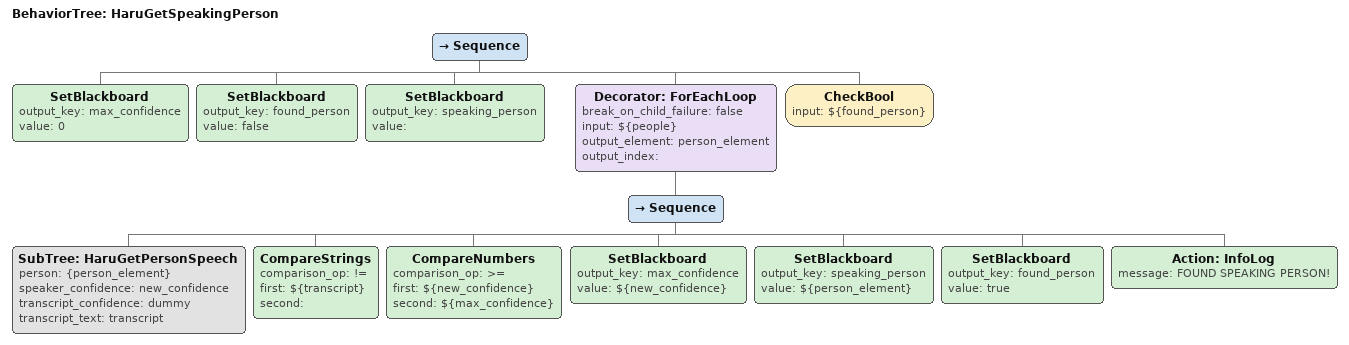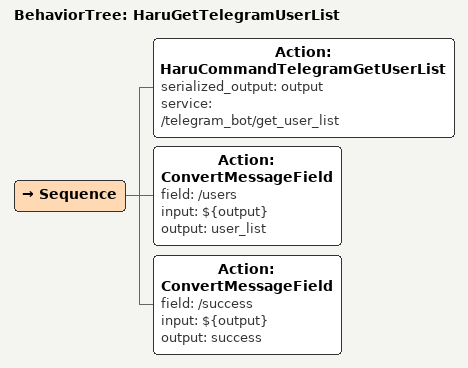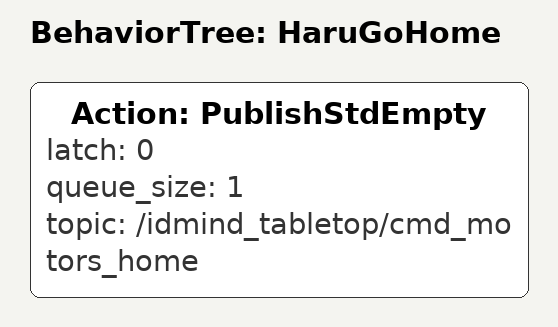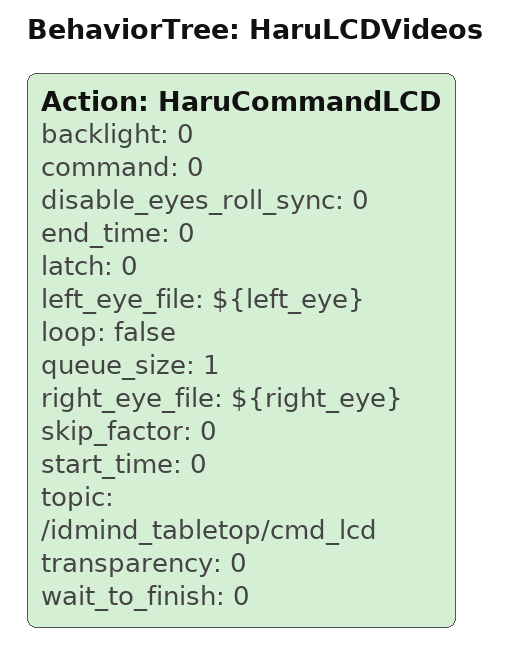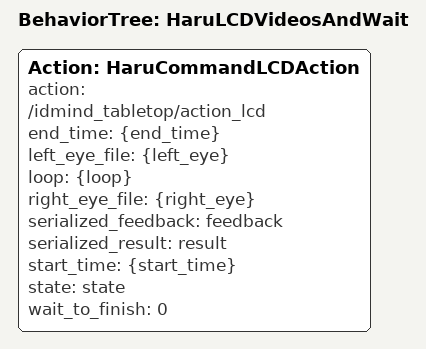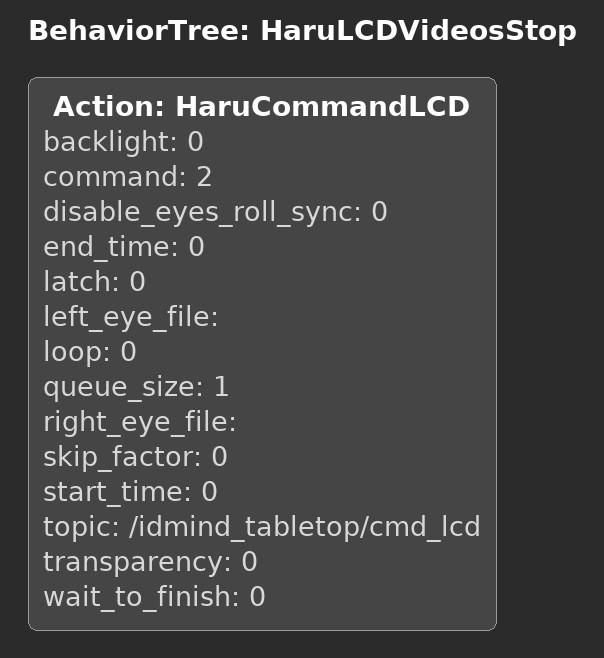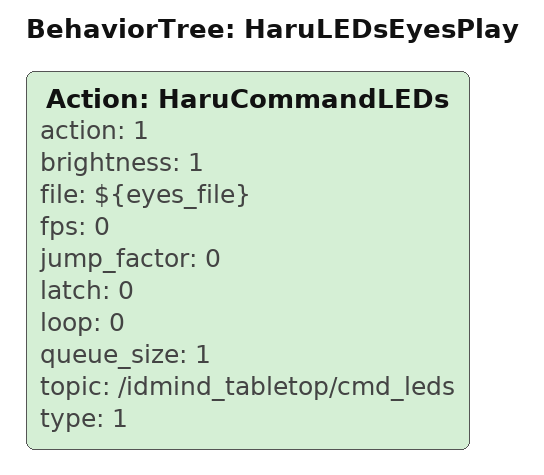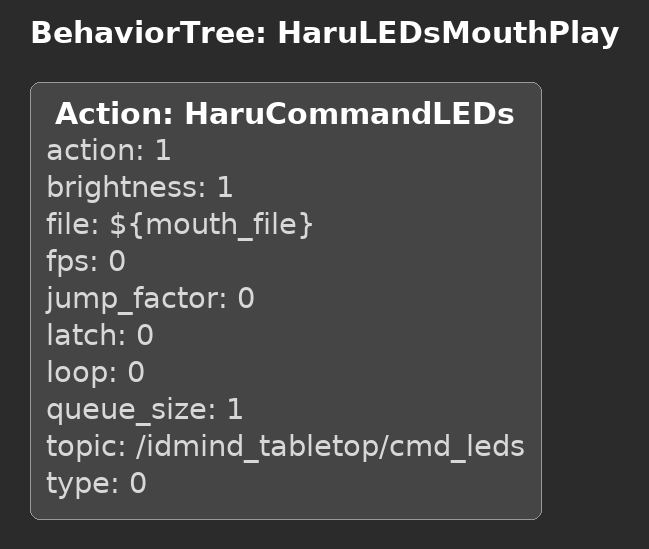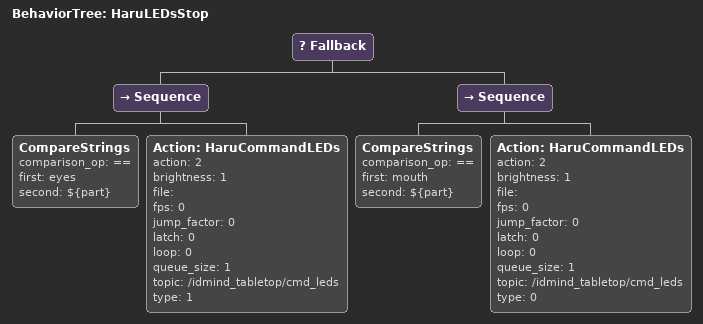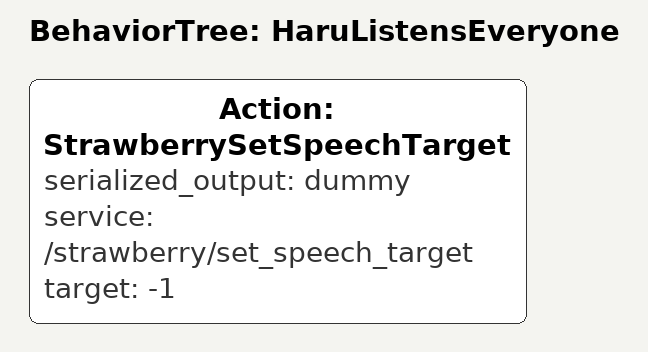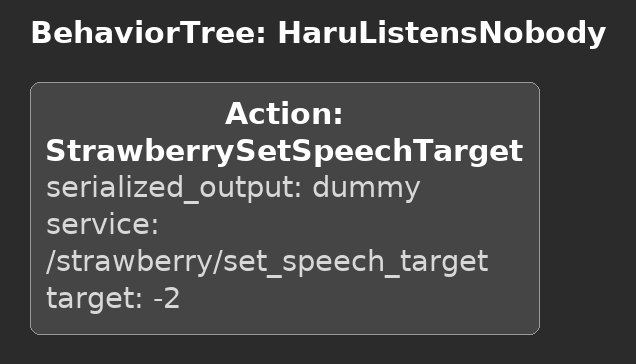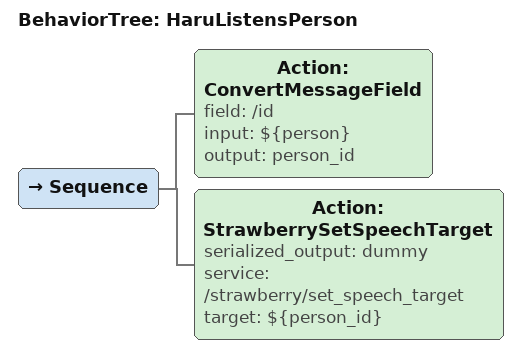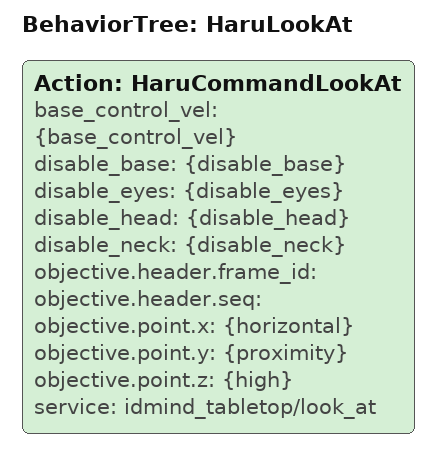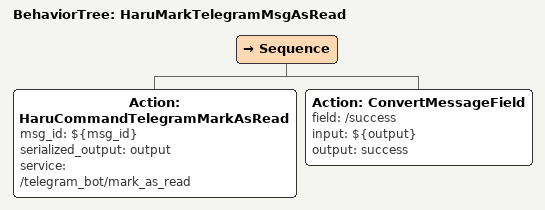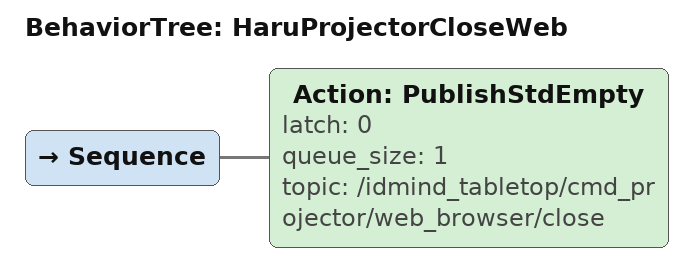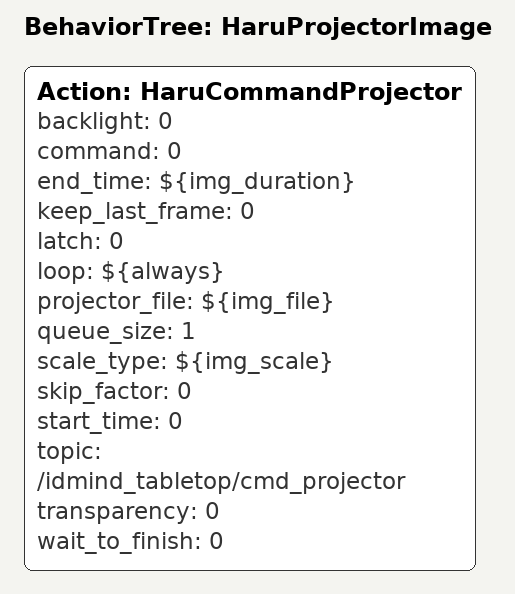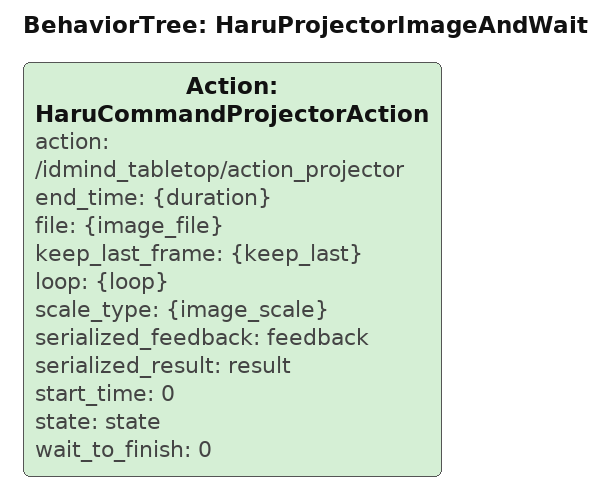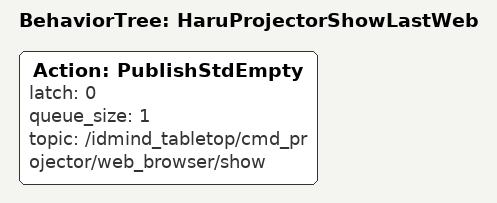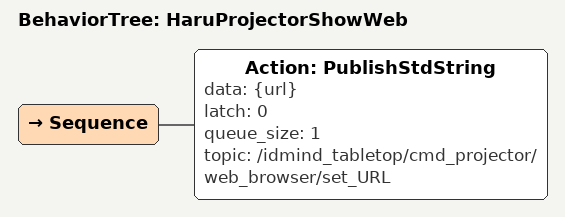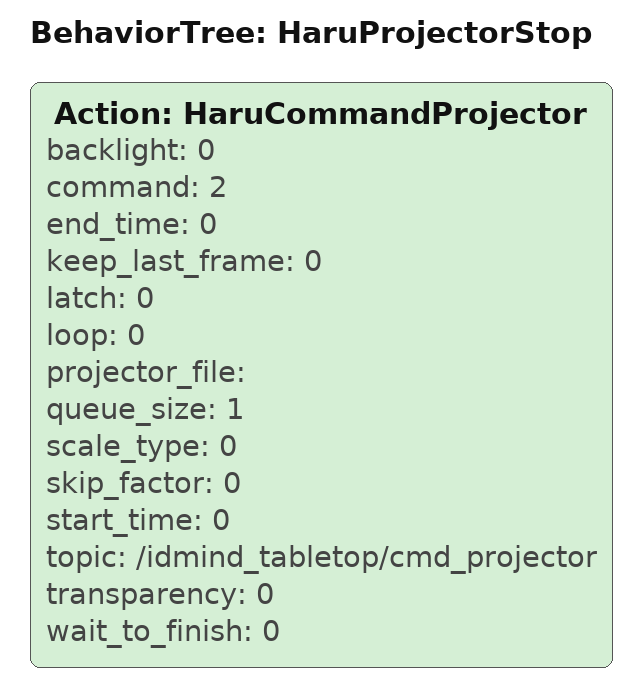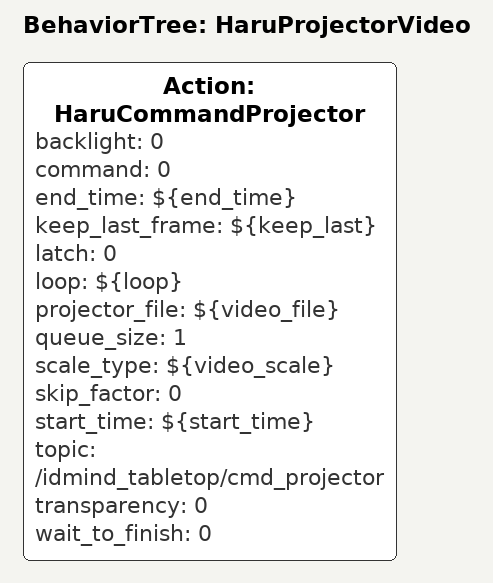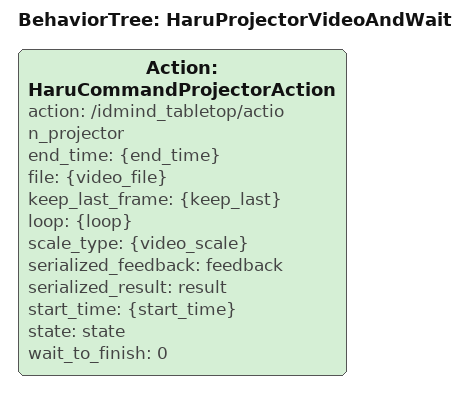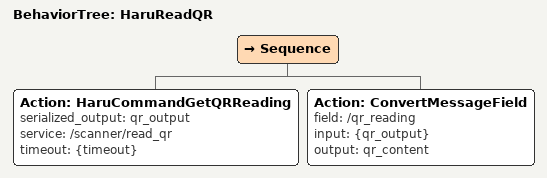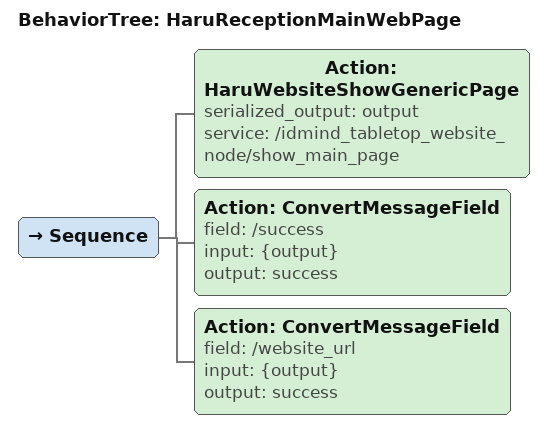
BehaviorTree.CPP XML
<BehaviorTree ID="HaruGetSpeakingPerson">
    <Sequence>
        <SetBlackboard output_key="max_confidence" value="0"/>
        <SetBlackboard output_key="found_person" value="false"/>
        <SetBlackboard output_key="speaking_person" value=""/>
        <Decorator ID="ForEachLoop" break_on_child_failure="false" input="${people}" output_element="person_element" output_index="">
            <Sequence>
                <SubTree ID="HaruGetPersonSpeech" person="{person_element}" speaker_confidence="new_confidence" transcript_confidence="dummy" transcript_text="transcript"/>
                <CompareStrings comparison_op="!=" first="${transcript}" second=""/>
                <CompareNumbers comparison_op=">=" first="${new_confidence}" second="${max_confidence}"/>
                <SetBlackboard output_key="max_confidence" value="${new_confidence}"/>
                <SetBlackboard output_key="speaking_person" value="${person_element}"/>
                <SetBlackboard output_key="found_person" value="true"/>
                <Action ID="InfoLog" message="FOUND SPEAKING PERSON!"/>
            </Sequence>
        </Decorator>
        <CheckBool input="${found_person}"/>
    </Sequence>
</BehaviorTree>

<BehaviorTree ID="HaruGetTelegramUserList">
    <Sequence>
        <Action ID="HaruCommandTelegramGetUserList" serialized_output="output" service="/telegram_bot/get_user_list"/>
        <Action ID="ConvertMessageField" field="/users" input="${output}" output="user_list"/>
        <Action ID="ConvertMessageField" field="/success" input="${output}" output="success"/>
    </Sequence>
</BehaviorTree>

<BehaviorTree ID="HaruGoHome">
    <Action ID="PublishStdEmpty" latch="0" queue_size="1" topic="/idmind_tabletop/cmd_motors_home"/>
</BehaviorTree>

<BehaviorTree ID="HaruLCDVideos">
    <Action ID="HaruCommandLCD" backlight="0" command="0" disable_eyes_roll_sync="0" end_time="0" latch="0" left_eye_file="${left_eye}" loop="false" queue_size="1" right_eye_file="${right_eye}" skip_factor="0" start_time="0" topic="/idmind_tabletop/cmd_lcd" transparency="0" wait_to_finish="0"/>
</BehaviorTree>

<BehaviorTree ID="HaruLCDVideosAndWait">
    <Action ID="HaruCommandLCDAction" action="/idmind_tabletop/action_lcd" end_time="{end_time}" left_eye_file="{left_eye}" loop="{loop}" right_eye_file="{right_eye}" serialized_feedback="feedback" serialized_result="result" start_time="{start_time}" state="state" wait_to_finish="0"/>
</BehaviorTree>

<BehaviorTree ID="HaruLCDVideosStop">
    <Action ID="HaruCommandLCD" backlight="0" command="2" disable_eyes_roll_sync="0" end_time="0" latch="0" left_eye_file="" loop="0" queue_size="1" right_eye_file="" skip_factor="0" start_time="0" topic="/idmind_tabletop/cmd_lcd" transparency="0" wait_to_finish="0"/>
</BehaviorTree>

<BehaviorTree ID="HaruLEDsEyesPlay">
    <Action ID="HaruCommandLEDs" action="1" brightness="1" file="${eyes_file}" fps="0" jump_factor="0" latch="0" loop="0" queue_size="1" topic="/idmind_tabletop/cmd_leds" type="1"/>
</BehaviorTree>

<BehaviorTree ID="HaruLEDsMouthPlay">
    <Action ID="HaruCommandLEDs" action="1" brightness="1" file="${mouth_file}" fps="0" jump_factor="0" latch="0" loop="0" queue_size="1" topic="/idmind_tabletop/cmd_leds" type="0"/>
</BehaviorTree>

<BehaviorTree ID="HaruLEDsStop">
    <Fallback>
        <Sequence>
            <CompareStrings comparison_op="==" first="eyes" second="${part}"/>
            <Action ID="HaruCommandLEDs" action="2" brightness="1" file="" fps="0" jump_factor="0" latch="0" loop="0" queue_size="1" topic="/idmind_tabletop/cmd_leds" type="1"/>
        </Sequence>
        <Sequence>
            <CompareStrings comparison_op="==" first="mouth" second="${part}"/>
            <Action ID="HaruCommandLEDs" action="2" brightness="1" file="" fps="0" jump_factor="0" latch="0" loop="0" queue_size="1" topic="/idmind_tabletop/cmd_leds" type="0"/>
        </Sequence>
    </Fallback>
</BehaviorTree>

<BehaviorTree ID="HaruListensEveryone">
    <Action ID="StrawberrySetSpeechTarget" serialized_output="dummy" service="/strawberry/set_speech_target" target="-1"/>
</BehaviorTree>

<BehaviorTree ID="HaruListensNobody">
    <Action ID="StrawberrySetSpeechTarget" serialized_output="dummy" service="/strawberry/set_speech_target" target="-2"/>
</BehaviorTree>

<BehaviorTree ID="HaruListensPerson">
    <Sequence>
        <Action ID="ConvertMessageField" field="/id" input="${person}" output="person_id"/>
        <Action ID="StrawberrySetSpeechTarget" serialized_output="dummy" service="/strawberry/set_speech_target" target="${person_id}"/>
    </Sequence>
</BehaviorTree>

<BehaviorTree ID="HaruLookAt">
    <Action ID="HaruCommandLookAt" base_control_vel="{base_control_vel}" disable_base="{disable_base}" disable_eyes="{disable_eyes}" disable_head="{disable_head}" disable_neck="{disable_neck}" objective.header.frame_id="" objective.header.seq="" objective.point.x="{horizontal}" objective.point.y="{proximity}" objective.point.z="{high}" service="idmind_tabletop/look_at"/>
</BehaviorTree>

<BehaviorTree ID="HaruMarkTelegramMsgAsRead">
    <Sequence>
        <Action ID="HaruCommandTelegramMarkAsRead" msg_id="${msg_id}" serialized_output="output" service="/telegram_bot/mark_as_read"/>
        <Action ID="ConvertMessageField" field="/success" input="${output}" output="success"/>
    </Sequence>
</BehaviorTree>

<BehaviorTree ID="HaruProjectorCloseWeb">
    <Sequence>
        <Action ID="PublishStdEmpty" latch="0" queue_size="1" topic="/idmind_tabletop/cmd_projector/web_browser/close"/>
    </Sequence>
</BehaviorTree>

<BehaviorTree ID="HaruProjectorImage">
    <Action ID="HaruCommandProjector" backlight="0" command="0" end_time="${img_duration}" keep_last_frame="0" latch="0" loop="${always}" projector_file="${img_file}" queue_size="1" scale_type="${img_scale}" skip_factor="0" start_time="0" topic="/idmind_tabletop/cmd_projector" transparency="0" wait_to_finish="0"/>
</BehaviorTree>

<BehaviorTree ID="HaruProjectorImageAndWait">
    <Action ID="HaruCommandProjectorAction" action="/idmind_tabletop/action_projector" end_time="{duration}" file="{image_file}" keep_last_frame="{keep_last}" loop="{loop}" scale_type="{image_scale}" serialized_feedback="feedback" serialized_result="result" start_time="0" state="state" wait_to_finish="0"/>
</BehaviorTree>

<BehaviorTree ID="HaruProjectorShowLastWeb">
    <Action ID="PublishStdEmpty" latch="0" queue_size="1" topic="/idmind_tabletop/cmd_projector/web_browser/show"/>
</BehaviorTree>

<BehaviorTree ID="HaruProjectorShowWeb">
    <Sequence>
        <Action ID="PublishStdString" data="{url}" latch="0" queue_size="1" topic="/idmind_tabletop/cmd_projector/web_browser/set_URL"/>
    </Sequence>
</BehaviorTree>

<BehaviorTree ID="HaruProjectorStop">
    <Action ID="HaruCommandProjector" backlight="0" command="2" end_time="0" keep_last_frame="0" latch="0" loop="0" projector_file="" queue_size="1" scale_type="0" skip_factor="0" start_time="0" topic="/idmind_tabletop/cmd_projector" transparency="0" wait_to_finish="0"/>
</BehaviorTree>

<BehaviorTree ID="HaruProjectorVideo">
    <Action ID="HaruCommandProjector" backlight="0" command="0" end_time="${end_time}" keep_last_frame="${keep_last}" latch="0" loop="${loop}" projector_file="${video_file}" queue_size="1" scale_type="${video_scale}" skip_factor="0" start_time="${start_time}" topic="/idmind_tabletop/cmd_projector" transparency="0" wait_to_finish="0"/>
</BehaviorTree>

<BehaviorTree ID="HaruProjectorVideoAndWait">
    <Action ID="HaruCommandProjectorAction" action="/idmind_tabletop/action_projector" end_time="{end_time}" file="{video_file}" keep_last_frame="{keep_last}" loop="{loop}" scale_type="{video_scale}" serialized_feedback="feedback" serialized_result="result" start_time="{start_time}" state="state" wait_to_finish="0"/>
</BehaviorTree>

<BehaviorTree ID="HaruReadQR">
    <Sequence>
        <Action ID="HaruCommandGetQRReading" serialized_output="qr_output" service="/scanner/read_qr" timeout="{timeout}"/>
        <Action ID="ConvertMessageField" field="/qr_reading" input="{qr_output}" output="qr_content"/>
    </Sequence>
</BehaviorTree>

<BehaviorTree ID="HaruReceptionMainWebPage">
    <Sequence>
        <Action ID="HaruWebsiteShowGenericPage" serialized_output="output" service="/idmind_tabletop_website_node/show_main_page"/>
        <Action ID="ConvertMessageField" field="/success" input="{output}" output="success"/>
        <Action ID="ConvertMessageField" field="/website_url" input="{output}" output="success"/>
    </Sequence>
</BehaviorTree>
